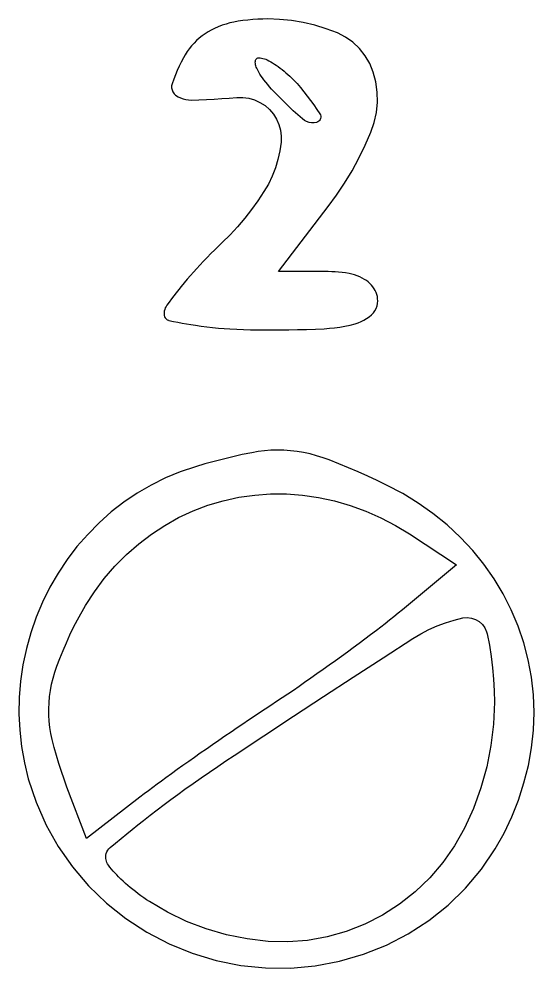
# Model space of a CAD drawing. Header units: millimetres. Extents: x -134 to 134, y -49 to 49.
# Drawn here: x -109.48 to -106.75, y -17.41 to -12.39 of the extents above; entities that cross this region are included whole.
import ezdxf

# ---------------------------------------------------------------- set-up
doc = ezdxf.new("R2010")
doc.units = ezdxf.units.MM
doc.header["$LTSCALE"] = 10
doc.header["$MEASUREMENT"] = 0

# ---------------------------------------------------------------- blocks, each defined once
blk = doc.blocks.new('DT0B-ULTRA_v_1')
at = {"color": 7, "linetype": 'Continuous', "lineweight": -3}
for points in [[(-108.6074, -12.5929, 0), (-108.6189, -12.615, 0), (-108.6297, -12.6374, 0), (-108.64, -12.66, 0), (-108.6496, -12.6829, 0), (-108.6587, -12.7061, 0), (-108.6671, -12.7295, 0), (-108.6697, -12.7405, 0), (-108.6699, -12.7518, 0), (-108.6677, -12.7628, 0), (-108.6633, -12.7732, 0), (-108.6569, -12.7825, 0), (-108.6486, -12.7902, 0), (-108.6486, -12.7902, 0), (-108.636, -12.7985, 0), (-108.623, -12.8051, 0), (-108.6093, -12.8103, 0), (-108.5952, -12.8139, 0), (-108.5807, -12.8158, 0), (-108.5661, -12.8162, 0), (-108.5258, -12.8147, 0), (-108.4856, -12.8129, 0), (-108.4453, -12.8108, 0), (-108.4051, -12.8084, 0), (-108.3649, -12.8056, 0), (-108.3247, -12.8025, 0), (-108.2931, -12.8023, 0), (-108.2617, -12.8066, 0), (-108.2313, -12.8154, 0), (-108.2025, -12.8285, 0), (-108.1759, -12.8456, 0), (-108.1521, -12.8664, 0), (-108.1316, -12.8903, 0), (-108.1148, -12.917, 0), (-108.1021, -12.9458, 0), (-108.0938, -12.9762, 0), (-108.09, -13.0075, 0), (-108.0909, -13.0389, 0), (-108.0973, -13.085, 0), (-108.1073, -13.1304, 0), (-108.1208, -13.1749, 0), (-108.1377, -13.2182, 0), (-108.1579, -13.2601, 0), (-108.1813, -13.3003, 0), (-108.2134, -13.3487, 0), (-108.2475, -13.3958, 0), (-108.2834, -13.4415, 0), (-108.3212, -13.4858, 0), (-108.3607, -13.5284, 0), (-108.4018, -13.5695, 0), (-108.422, -13.5889, 0), (-108.4419, -13.6086, 0), (-108.4617, -13.6284, 0), (-108.4813, -13.6483, 0), (-108.5007, -13.6685, 0), (-108.52, -13.6888, 0), (-108.5371, -13.7073, 0), (-108.5541, -13.726, 0), (-108.5708, -13.7449, 0), (-108.5873, -13.764, 0), (-108.6036, -13.7832, 0), (-108.6196, -13.8027, 0), (-108.6326, -13.8188, 0), (-108.6454, -13.835, 0), (-108.658, -13.8513, 0), (-108.6705, -13.8678, 0), (-108.6828, -13.8844, 0), (-108.6949, -13.9011, 0), (-108.6995, -13.9082, 0), (-108.7033, -13.9157, 0), (-108.7063, -13.9236, 0), (-108.7085, -13.9318, 0), (-108.7098, -13.9401, 0), (-108.7102, -13.9485, 0), (-108.7095, -13.9555, 0), (-108.7073, -13.9623, 0), (-108.7038, -13.9684, 0), (-108.6991, -13.9736, 0), (-108.6934, -13.9777, 0), (-108.6869, -13.9806, 0), (-108.6839, -13.9814, 0), (-108.6608, -13.9865, 0), (-108.6376, -13.9913, 0), (-108.6143, -13.9958, 0), (-108.591, -14, 0), (-108.5676, -14.0039, 0), (-108.5441, -14.0076, 0), (-108.5138, -14.0118, 0), (-108.4835, -14.0156, 0), (-108.4531, -14.0189, 0), (-108.4226, -14.0218, 0), (-108.3921, -14.0241, 0), (-108.3616, -14.0261, 0), (-108.3255, -14.0279, 0), (-108.2894, -14.0294, 0), (-108.2533, -14.0306, 0), (-108.2171, -14.0314, 0), (-108.181, -14.0319, 0), (-108.1448, -14.0321, 0), (-108.0977, -14.0319, 0), (-108.0506, -14.0313, 0), (-108.0035, -14.0304, 0), (-107.9565, -14.0291, 0), (-107.9094, -14.0273, 0), (-107.8623, -14.0253, 0), (-107.8349, -14.0234, 0), (-107.8074, -14.0206, 0), (-107.7802, -14.0168, 0), (-107.753, -14.012, 0), (-107.7261, -14.0062, 0), (-107.6994, -13.9994, 0), (-107.6834, -13.9944, 0), (-107.6678, -13.9881, 0), (-107.6528, -13.9806, 0), (-107.6385, -13.972, 0), (-107.6248, -13.9622, 0), (-107.612, -13.9515, 0), (-107.6025, -13.9415, 0), (-107.5944, -13.9303, 0), (-107.5879, -13.9181, 0), (-107.5832, -13.9052, 0), (-107.5804, -13.8917, 0), (-107.5794, -13.8779, 0), (-107.58, -13.8667, 0), (-107.5815, -13.8555, 0), (-107.5842, -13.8445, 0), (-107.5878, -13.8339, 0), (-107.5924, -13.8236, 0), (-107.598, -13.8138, 0), (-107.6047, -13.804, 0), (-107.6122, -13.7947, 0), (-107.6205, -13.7861, 0), (-107.6293, -13.7782, 0), (-107.6388, -13.771, 0), (-107.6488, -13.7645, 0), (-107.6618, -13.7574, 0), (-107.6751, -13.7511, 0), (-107.6888, -13.7455, 0), (-107.7028, -13.7407, 0), (-107.7171, -13.7368, 0), (-107.7315, -13.7337, 0), (-107.7497, -13.7307, 0), (-107.768, -13.7282, 0), (-107.7864, -13.7262, 0), (-107.8048, -13.7248, 0), (-107.8232, -13.724, 0), (-107.8417, -13.7237, 0), (-108.1039, -13.7237, 0), (-107.8417, -13.3799, 0), (-107.7969, -13.3185, 0), (-107.7548, -13.2551, 0), (-107.7156, -13.19, 0), (-107.6792, -13.1233, 0), (-107.6458, -13.055, 0), (-107.6153, -12.9853, 0), (-107.5977, -12.9342, 0), (-107.5862, -12.8814, 0), (-107.581, -12.8277, 0), (-107.582, -12.7736, 0), (-107.5894, -12.7201, 0), (-107.6029, -12.6678, 0), (-107.621, -12.6231, 0), (-107.6453, -12.5814, 0), (-107.6753, -12.5437, 0), (-107.7104, -12.5106, 0), (-107.7499, -12.4829, 0), (-107.7929, -12.4612, 0), (-107.8519, -12.4388, 0), (-107.9123, -12.4204, 0), (-107.9737, -12.406, 0), (-108.0359, -12.3956, 0), (-108.0987, -12.3894, 0), (-108.1618, -12.3873, 0), (-108.188, -12.3877, 0), (-108.2143, -12.3887, 0), (-108.2405, -12.3904, 0), (-108.2666, -12.3928, 0), (-108.2927, -12.3958, 0), (-108.3186, -12.3996, 0), (-108.34, -12.4035, 0), (-108.3611, -12.4083, 0), (-108.382, -12.4141, 0), (-108.4025, -12.4209, 0), (-108.4228, -12.4286, 0), (-108.4427, -12.4372, 0), (-108.4599, -12.4457, 0), (-108.4766, -12.4551, 0), (-108.4927, -12.4654, 0), (-108.5083, -12.4766, 0), (-108.5233, -12.4886, 0), (-108.5376, -12.5014, 0), (-108.5512, -12.515, 0), (-108.5641, -12.5294, 0), (-108.5762, -12.5444, 0), (-108.5875, -12.56, 0), (-108.5979, -12.5762, 0), (-108.6074, -12.5929, 0)], [(-107.9886, -12.7496, 0), (-107.9703, -12.7721, 0), (-107.9525, -12.7949, 0), (-107.9351, -12.8181, 0), (-107.9182, -12.8416, 0), (-107.9017, -12.8654, 0), (-107.8857, -12.8896, 0), (-107.883, -12.8951, 0), (-107.8814, -12.901, 0), (-107.8811, -12.9072, 0), (-107.882, -12.9132, 0), (-107.8843, -12.919, 0), (-107.8876, -12.9241, 0), (-107.892, -12.9285, 0), (-107.8971, -12.9318, 0), (-107.9029, -12.934, 0), (-107.9029, -12.934, 0), (-107.9166, -12.9363, 0), (-107.93, -12.9363, 0), (-107.9431, -12.9342, 0), (-107.9558, -12.93, 0), (-107.9676, -12.9239, 0), (-107.9783, -12.9159, 0), (-108.0026, -12.8944, 0), (-108.0266, -12.8725, 0), (-108.0503, -12.8503, 0), (-108.0736, -12.8277, 0), (-108.0965, -12.8047, 0), (-108.1191, -12.7814, 0), (-108.1301, -12.7697, 0), (-108.1409, -12.7579, 0), (-108.1514, -12.7459, 0), (-108.1618, -12.7337, 0), (-108.172, -12.7214, 0), (-108.182, -12.7089, 0), (-108.1892, -12.6994, 0), (-108.1961, -12.6897, 0), (-108.2025, -12.6797, 0), (-108.2086, -12.6694, 0), (-108.2144, -12.6589, 0), (-108.2197, -12.6483, 0), (-108.2223, -12.6422, 0), (-108.2243, -12.6359, 0), (-108.2258, -12.6294, 0), (-108.2267, -12.6229, 0), (-108.2271, -12.6162, 0), (-108.2269, -12.6096, 0), (-108.2262, -12.6059, 0), (-108.2247, -12.6024, 0), (-108.2226, -12.5993, 0), (-108.2199, -12.5967, 0), (-108.2166, -12.5947, 0), (-108.2131, -12.5934, 0), (-108.2093, -12.5929, 0), (-108.2093, -12.5929, 0), (-108.2013, -12.5932, 0), (-108.1938, -12.5941, 0), (-108.1865, -12.5956, 0), (-108.1792, -12.5976, 0), (-108.1722, -12.6003, 0), (-108.1653, -12.6034, 0), (-108.1553, -12.6087, 0), (-108.1453, -12.6143, 0), (-108.1355, -12.6201, 0), (-108.1258, -12.6262, 0), (-108.1163, -12.6324, 0), (-108.1069, -12.6389, 0), (-108.0961, -12.6468, 0), (-108.0855, -12.6549, 0), (-108.0751, -12.6632, 0), (-108.0649, -12.6718, 0), (-108.0548, -12.6806, 0), (-108.045, -12.6896, 0), (-108.0351, -12.6991, 0), (-108.0254, -12.7088, 0), (-108.0158, -12.7187, 0), (-108.0065, -12.7288, 0), (-107.9975, -12.7391, 0), (-107.9886, -12.7496, 0)], [(-108.5438, -14.7552, 0), (-108.6241, -14.7823, 0), (-108.7025, -14.8147, 0), (-108.7785, -14.8522, 0), (-108.8518, -14.8949, 0), (-108.922, -14.9423, 0), (-108.9889, -14.9944, 0), (-109.0534, -15.0517, 0), (-109.114, -15.113, 0), (-109.1706, -15.1781, 0), (-109.223, -15.2467, 0), (-109.2708, -15.3184, 0), (-109.314, -15.3931, 0), (-109.3527, -15.4712, 0), (-109.3864, -15.5515, 0), (-109.415, -15.6338, 0), (-109.4383, -15.7177, 0), (-109.4563, -15.803, 0), (-109.4688, -15.8892, 0), (-109.4759, -15.9757, 0), (-109.4774, -16.0626, 0), (-109.4734, -16.1493, 0), (-109.4638, -16.2356, 0), (-109.4488, -16.3212, 0), (-109.4284, -16.4056, 0), (-109.3873, -16.5303, 0), (-109.3344, -16.6504, 0), (-109.2701, -16.7648, 0), (-109.1949, -16.8724, 0), (-109.1097, -16.9722, 0), (-109.0152, -17.0633, 0), (-108.9115, -17.1456, 0), (-108.8005, -17.2177, 0), (-108.6832, -17.2789, 0), (-108.5606, -17.3288, 0), (-108.4339, -17.3669, 0), (-108.3041, -17.3927, 0), (-108.1733, -17.406, 0), (-108.0418, -17.4067, 0), (-107.9108, -17.3949, 0), (-107.7816, -17.3706, 0), (-107.6554, -17.334, 0), (-107.5332, -17.2855, 0), (-107.4178, -17.2261, 0), (-107.3089, -17.1556, 0), (-107.2075, -17.0745, 0), (-107.1148, -16.9838, 0), (-107.0315, -16.8843, 0), (-106.9585, -16.777, 0), (-106.9116, -16.6938, 0), (-106.8703, -16.6077, 0), (-106.835, -16.519, 0), (-106.8058, -16.4281, 0), (-106.7827, -16.3355, 0), (-106.766, -16.2415, 0), (-106.756, -16.1487, 0), (-106.7528, -16.0553, 0), (-106.7563, -15.962, 0), (-106.7665, -15.8692, 0), (-106.7834, -15.7774, 0), (-106.8068, -15.687, 0), (-106.8368, -15.5983, 0), (-106.873, -15.5119, 0), (-106.9154, -15.4284, 0), (-106.9636, -15.3482, 0), (-107.0175, -15.2716, 0), (-107.0768, -15.1991, 0), (-107.1425, -15.1291, 0), (-107.2128, -15.0636, 0), (-107.2873, -15.0029, 0), (-107.3656, -14.9473, 0), (-107.4475, -14.897, 0), (-107.5325, -14.8523, 0), (-107.5824, -14.8286, 0), (-107.6325, -14.8055, 0), (-107.6829, -14.7831, 0), (-107.7336, -14.7613, 0), (-107.7846, -14.7402, 0), (-107.8359, -14.7198, 0), (-107.869, -14.7077, 0), (-107.9027, -14.6971, 0), (-107.9369, -14.6881, 0), (-107.9714, -14.6807, 0), (-108.0063, -14.6749, 0), (-108.0413, -14.6707, 0), (-108.0756, -14.6683, 0), (-108.1099, -14.6675, 0), (-108.1442, -14.6684, 0), (-108.1785, -14.671, 0), (-108.2126, -14.6752, 0), (-108.2464, -14.6812, 0), (-108.2964, -14.6916, 0), (-108.3463, -14.7028, 0), (-108.3959, -14.7147, 0), (-108.4454, -14.7275, 0), (-108.4947, -14.741, 0), (-108.5438, -14.7552, 0)], [(-107.4115, -15.111, 0), (-107.1625, -15.2742, 0), (-107.4481, -15.5117, 0), (-107.4708, -15.5304, 0), (-107.4937, -15.549, 0), (-107.5167, -15.5675, 0), (-107.5399, -15.5857, 0), (-107.5632, -15.6038, 0), (-107.5866, -15.6217, 0), (-107.6171, -15.6447, 0), (-107.6476, -15.6677, 0), (-107.6782, -15.6905, 0), (-107.7089, -15.7132, 0), (-107.7397, -15.7358, 0), (-107.7705, -15.7583, 0), (-107.803, -15.7817, 0), (-107.8356, -15.8051, 0), (-107.8682, -15.8284, 0), (-107.9009, -15.8515, 0), (-107.9337, -15.8746, 0), (-107.9665, -15.8975, 0), (-107.996, -15.9178, 0), (-108.0256, -15.9381, 0), (-108.0552, -15.9582, 0), (-108.085, -15.9781, 0), (-108.1149, -15.9979, 0), (-108.1448, -16.0176, 0), (-108.1747, -16.0371, 0), (-108.2044, -16.0567, 0), (-108.2341, -16.0765, 0), (-108.2638, -16.0963, 0), (-108.2934, -16.1162, 0), (-108.3229, -16.1362, 0), (-108.3556, -16.1585, 0), (-108.3882, -16.1809, 0), (-108.4207, -16.2033, 0), (-108.4533, -16.2258, 0), (-108.4857, -16.2484, 0), (-108.5181, -16.271, 0), (-108.5487, -16.2926, 0), (-108.5793, -16.3142, 0), (-108.6098, -16.3358, 0), (-108.6403, -16.3575, 0), (-108.6707, -16.3794, 0), (-108.7011, -16.4012, 0), (-108.7242, -16.418, 0), (-108.7471, -16.4349, 0), (-108.77, -16.4519, 0), (-108.7928, -16.469, 0), (-108.8155, -16.4862, 0), (-108.8382, -16.5036, 0), (-109.1203, -16.7212, 0), (-109.2237, -16.4494, 0), (-109.2388, -16.4082, 0), (-109.2531, -16.3667, 0), (-109.2665, -16.325, 0), (-109.279, -16.283, 0), (-109.2906, -16.2407, 0), (-109.3014, -16.1982, 0), (-109.3082, -16.1662, 0), (-109.3135, -16.134, 0), (-109.3171, -16.1015, 0), (-109.3191, -16.0689, 0), (-109.3195, -16.0363, 0), (-109.3183, -16.0036, 0), (-109.3154, -15.9708, 0), (-109.3109, -15.9381, 0), (-109.3048, -15.9057, 0), (-109.2971, -15.8736, 0), (-109.2879, -15.842, 0), (-109.2771, -15.8108, 0), (-109.261, -15.7689, 0), (-109.244, -15.7273, 0), (-109.2262, -15.686, 0), (-109.2075, -15.6451, 0), (-109.1881, -15.6046, 0), (-109.1678, -15.5644, 0), (-109.1255, -15.489, 0), (-109.0782, -15.4165, 0), (-109.0262, -15.3474, 0), (-108.9696, -15.282, 0), (-108.9087, -15.2205, 0), (-108.8439, -15.1632, 0), (-108.7769, -15.112, 0), (-108.7065, -15.0658, 0), (-108.6328, -15.0248, 0), (-108.5563, -14.9893, 0), (-108.4775, -14.9595, 0), (-108.3967, -14.9354, 0), (-108.3142, -14.9173, 0), (-108.2305, -14.9052, 0), (-108.1462, -14.8991, 0), (-108.0616, -14.8992, 0), (-107.9773, -14.9055, 0), (-107.8937, -14.9178, 0), (-107.8085, -14.9364, 0), (-107.7248, -14.9606, 0), (-107.6429, -14.9904, 0), (-107.5632, -15.0254, 0), (-107.4859, -15.0657, 0), (-107.4115, -15.111, 0)], [(-106.9626, -16.0012, 0), (-106.9671, -16.1162, 0), (-106.9805, -16.2306, 0), (-107.0027, -16.3435, 0), (-107.0336, -16.4544, 0), (-107.073, -16.5626, 0), (-107.1207, -16.6674, 0), (-107.1732, -16.7605, 0), (-107.2346, -16.848, 0), (-107.3041, -16.9292, 0), (-107.3811, -17.0033, 0), (-107.4649, -17.0696, 0), (-107.5548, -17.1275, 0), (-107.6482, -17.1754, 0), (-107.7459, -17.2138, 0), (-107.8469, -17.2423, 0), (-107.9503, -17.2606, 0), (-108.055, -17.2685, 0), (-108.1599, -17.266, 0), (-108.2706, -17.2532, 0), (-108.3798, -17.2312, 0), (-108.4869, -17.2001, 0), (-108.5909, -17.1603, 0), (-108.6913, -17.1119, 0), (-108.7873, -17.0553, 0), (-108.8025, -17.0454, 0), (-108.8175, -17.0351, 0), (-108.8324, -17.0246, 0), (-108.8471, -17.0139, 0), (-108.8616, -17.0029, 0), (-108.8759, -16.9918, 0), (-108.8889, -16.9812, 0), (-108.9017, -16.9703, 0), (-108.9143, -16.9592, 0), (-108.9267, -16.9479, 0), (-108.9388, -16.9363, 0), (-108.9507, -16.9244, 0), (-108.9602, -16.9145, 0), (-108.9694, -16.9044, 0), (-108.9785, -16.8942, 0), (-108.9873, -16.8837, 0), (-108.9959, -16.8731, 0), (-109.0043, -16.8623, 0), (-109.0086, -16.8559, 0), (-109.0121, -16.8492, 0), (-109.015, -16.8421, 0), (-109.017, -16.8348, 0), (-109.0182, -16.8272, 0), (-109.0186, -16.8196, 0), (-109.0179, -16.8102, 0), (-109.0159, -16.801, 0), (-109.0125, -16.7922, 0), (-109.0079, -16.7839, 0), (-109.0022, -16.7765, 0), (-108.9954, -16.7699, 0), (-108.9663, -16.7456, 0), (-108.937, -16.7215, 0), (-108.9077, -16.6974, 0), (-108.8782, -16.6736, 0), (-108.8486, -16.6499, 0), (-108.8189, -16.6263, 0), (-108.7829, -16.598, 0), (-108.7466, -16.5701, 0), (-108.7101, -16.5425, 0), (-108.6734, -16.5152, 0), (-108.6365, -16.4882, 0), (-108.5993, -16.4615, 0), (-108.5563, -16.431, 0), (-108.5131, -16.4008, 0), (-108.4697, -16.3708, 0), (-108.4262, -16.3411, 0), (-108.3826, -16.3116, 0), (-108.3387, -16.2823, 0), (-108.1817, -16.1783, 0), (-108.0244, -16.0747, 0), (-107.8669, -15.9713, 0), (-107.7092, -15.8683, 0), (-107.5513, -15.7657, 0), (-107.3932, -15.6634, 0), (-107.3521, -15.6386, 0), (-107.3096, -15.6165, 0), (-107.2659, -15.597, 0), (-107.221, -15.5803, 0), (-107.1752, -15.5664, 0), (-107.1285, -15.5554, 0), (-107.106, -15.5532, 0), (-107.0834, -15.5557, 0), (-107.0619, -15.5629, 0), (-107.0423, -15.5744, 0), (-107.0256, -15.5897, 0), (-107.0124, -15.6082, 0), (-107.0033, -15.629, 0), (-107.0007, -15.6392, 0), (-106.9891, -15.6988, 0), (-106.9796, -15.7589, 0), (-106.9722, -15.8192, 0), (-106.9669, -15.8797, 0), (-106.9637, -15.9404, 0), (-106.9626, -16.0012, 0)]]:
    blk.add_polyline3d(points, dxfattribs=at)

msp = doc.modelspace()

# ---------------------------------------------------------------- block references
msp.add_blockref('DT0B-ULTRA_v_1', (0, 0))

doc.saveas('drawing.dxf')
